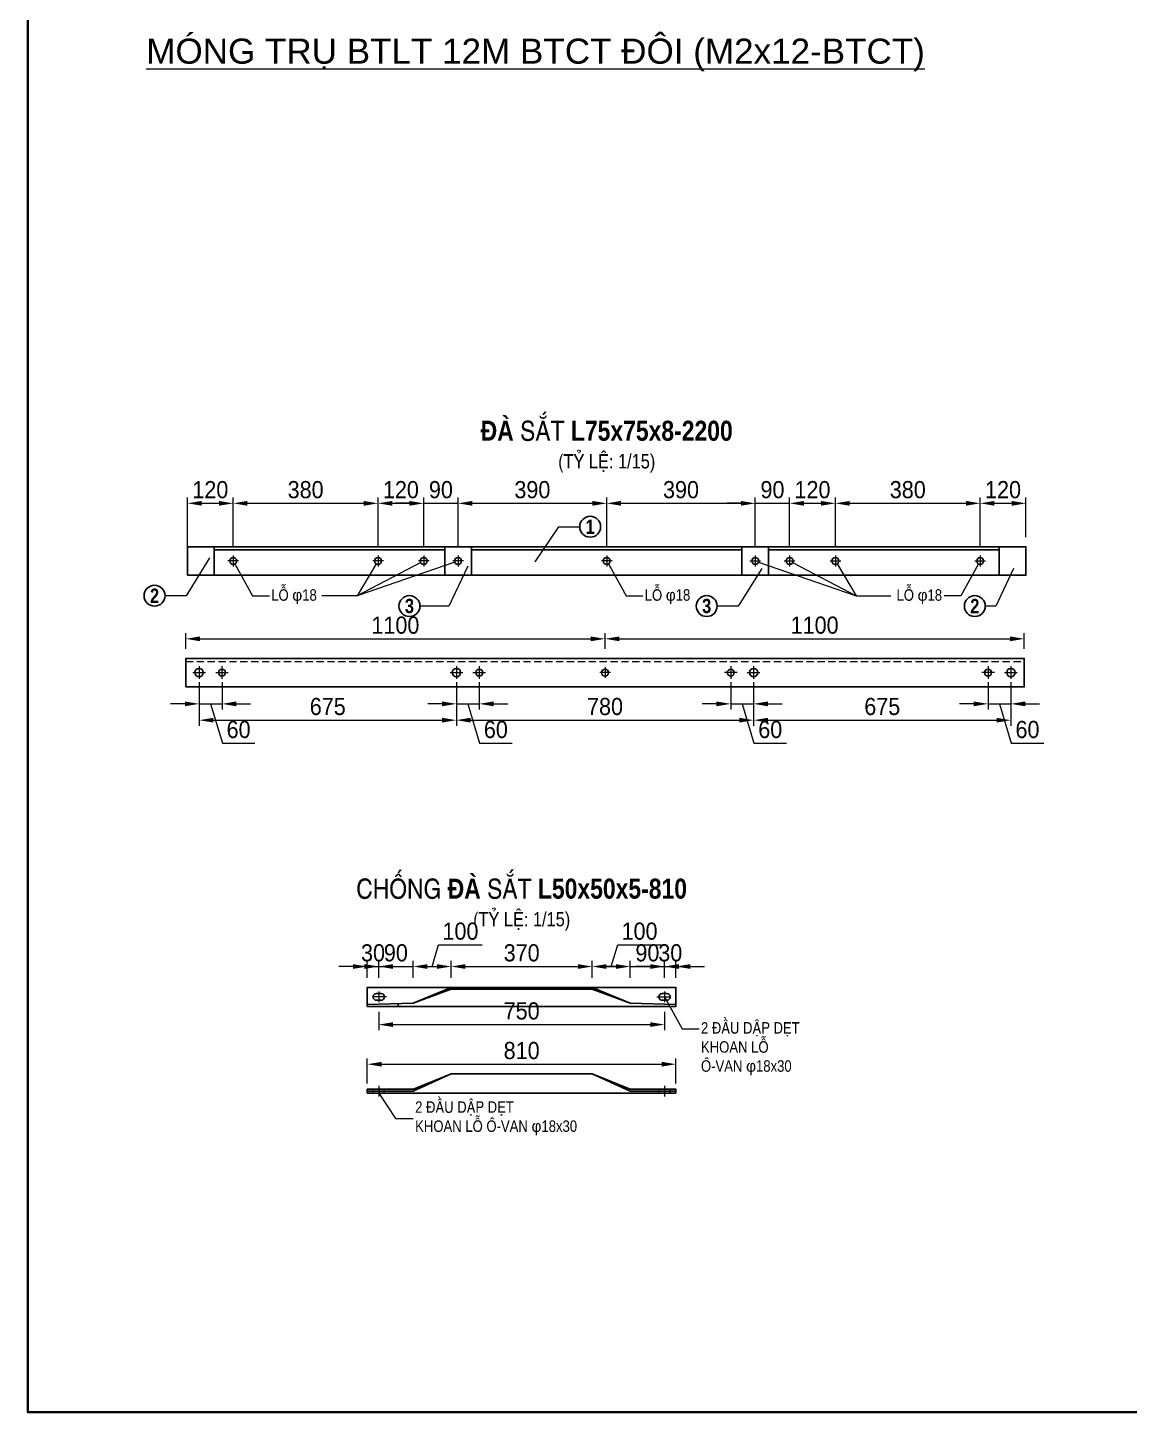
# Model space of a CAD drawing. Header units: millimetres. Extents: x 330554 to 656471, y 11007 to 130943.
# Drawn here: x 508158 to 513939, y 89055 to 96318 of the extents above; entities that cross this region are included whole.
import ezdxf
from ezdxf.enums import TextEntityAlignment as Align

# ---------------------------------------------------------------- set-up
doc = ezdxf.new("R2010")
doc.units = ezdxf.units.MM
doc.header["$LTSCALE"] = 6
for name, pattern in [('ACAD_ISO10W100', [18, 12, -3, 0, -3]), ('HIDDEN', [9.525, 6.35, -3.175]), ('HIDDEN2', [4.7625, 3.175, -1.5875])]:
    doc.linetypes.add(name, pattern=pattern)
for name, color, linetype, lineweight in [('DIM', 4, 'Continuous', 13), ('Netcoban', 4, 'Continuous', 25), ('Netkhuat1', 4, 'HIDDEN', 20), ('Netkhuat2', 3, 'HIDDEN2', 15), ('netlonkhungten', 32, 'Continuous', 35), ('Nettim', 1, 'ACAD_ISO10W100', 5), ('Text', 7, 'Continuous', 13)]:
    doc.layers.add(name, color=color, linetype=linetype, lineweight=lineweight)
doc.styles.get("Standard").update_dxf_attribs({"font": 'VHELVCN.TTF', "height": 120})
doc.styles.add('VN', font='VHELVEN.TTF')
doc.styles.add('VNI-HELVE', font='VHELVEN.TTF', dxfattribs={"width": 0.9})
doc.dimstyles.new('D50', dxfattribs={"dimtxt": 60, "dimasz": 75, "dimexe": 30, "dimexo": 50, "dimgap": 25, "dimtad": 1, "dimdec": 0, "dimdsep": 46, "dimtxsty": 'VNI-HELVE', "dimcen": 0, "dimclrd": 256, "dimclre": 256, "dimclrt": 7, "dimadec": 0, "dimazin": 0, "dimtfac": 1, "dimtdec": 0, "dimtmove": 1, "dimatfit": 3, "dimfxl": 1, "dimtolj": 1, "dimtzin": 0, "dimlwd": -1, "dimlwe": -1, "dimarcsym": 0})
doc.dimstyles.new('ISO-15', dxfattribs={"dimtxt": 2.5, "dimasz": 15, "dimexe": 15, "dimexo": 15, "dimgap": 10, "dimtad": 1, "dimtoh": 1, "dimdec": 0, "dimlfac": 0.5, "dimrnd": 1, "dimtxsty": 'Standard', "dimcen": 25, "dimclrd": 7, "dimclre": 7, "dimadec": 0, "dimazin": 0, "dimtfac": 1, "dimtdec": 0, "dimtmove": 0, "dimatfit": 3, "dimfxl": 1, "dimlwd": 0, "dimlwe": 0, "dimarcsym": 0})
doc.dimstyles.new('ISO-30', dxfattribs={"dimtxt": 60, "dimasz": 20, "dimexe": 20, "dimexo": 20, "dimgap": 10, "dimtad": 1, "dimtoh": 1, "dimdec": 0, "dimrnd": 1, "dimtxsty": 'Standard', "dimcen": 25, "dimclrd": 7, "dimclre": 7, "dimadec": 0, "dimazin": 0, "dimtfac": 1, "dimtdec": 0, "dimtmove": 0, "dimatfit": 3, "dimfxl": 1, "dimlwd": 0, "dimlwe": 0, "dimarcsym": 0})

# ---------------------------------------------------------------- blocks, each defined once
blk = doc.blocks.new('*D39')
at = {"layer": 'Defpoints', "color": 0, "transparency": 16777216}
for p in [(511560.2, 91393.5), (511500.2, 91284.2), (511560.2, 91284.2)]:
    blk.add_point(p, dxfattribs=at)
at = {"layer": 'DIM', "transparency": 16777216}
for p, q in [((511425.2, 91393.5), (511350.2, 91393.5)), ((511500.2, 91334.2), (511500.2, 91423.5)), ((511500.2, 91393.5), (511560.2, 91393.5)), ((511560.2, 91334.2), (511560.2, 91423.5)), ((511635.2, 91393.5), (511710.2, 91393.5))]:
    blk.add_line(p, q, dxfattribs=at)
for points in [[(511425.2, 91406), (511425.2, 91381), (511500.2, 91393.5)], [(511635.2, 91406), (511635.2, 91381), (511560.2, 91393.5)]]:
    blk.add_solid(points, dxfattribs=at)
at = {"layer": 'DIM', "color": 7, "transparency": 16777216, "insert": (511530.2, 91464.8), "char_height": 90, "attachment_point": 5, "style": 'VNI-HELVE'}
blk.add_mtext('\\A1;30', dxfattribs=at)
blk = doc.blocks.new('*D40')
at = {"layer": 'Defpoints', "color": 0, "transparency": 16777216}
for p in [(511500.2, 91393.5), (511320.2, 91284.2), (511500.2, 91284.2)]:
    blk.add_point(p, dxfattribs=at)
at = {"layer": 'DIM', "transparency": 16777216}
for p, q in [((511245.2, 91393.5), (511170.2, 91393.5)), ((511320.2, 91334.2), (511320.2, 91423.5)), ((511320.2, 91393.5), (511500.2, 91393.5)), ((511500.2, 91334.2), (511500.2, 91423.5)), ((511575.2, 91393.5), (511650.2, 91393.5))]:
    blk.add_line(p, q, dxfattribs=at)
for points in [[(511245.2, 91406), (511245.2, 91381), (511320.2, 91393.5)], [(511575.2, 91406), (511575.2, 91381), (511500.2, 91393.5)]]:
    blk.add_solid(points, dxfattribs=at)
at = {"layer": 'DIM', "color": 7, "transparency": 16777216, "insert": (511410.2, 91464.8), "char_height": 90, "attachment_point": 5, "style": 'VNI-HELVE'}
blk.add_mtext('\\A1;90', dxfattribs=at)
blk = doc.blocks.new('*D41')
at = {"layer": 'Defpoints', "color": 0, "transparency": 16777216}
for p in [(511120.2, 91393.5), (510380.2, 91284.2), (511120.2, 91284.2)]:
    blk.add_point(p, dxfattribs=at)
at = {"layer": 'DIM', "transparency": 16777216}
for p, q in [((510380.2, 91334.2), (510380.2, 91423.5)), ((510455.2, 91393.5), (511045.2, 91393.5)), ((511120.2, 91334.2), (511120.2, 91423.5))]:
    blk.add_line(p, q, dxfattribs=at)
for points in [[(510455.2, 91406), (510455.2, 91381), (510380.2, 91393.5)], [(511045.2, 91406), (511045.2, 91381), (511120.2, 91393.5)]]:
    blk.add_solid(points, dxfattribs=at)
at = {"layer": 'DIM', "color": 7, "transparency": 16777216, "insert": (510750.2, 91464.8), "char_height": 90, "attachment_point": 5, "style": 'VNI-HELVE'}
blk.add_mtext('\\A1;370', dxfattribs=at)
blk = doc.blocks.new('*D42')
at = {"layer": 'Defpoints', "color": 0, "transparency": 16777216}
for p in [(510380.2, 91393.5), (510180.2, 91284.2), (510380.2, 91284.2)]:
    blk.add_point(p, dxfattribs=at)
at = {"layer": 'DIM', "transparency": 16777216}
for p, q in [((510280.2, 91393.5), (510314.3, 91507.3)), ((510314.3, 91507.3), (510543.7, 91507.3)), ((510180.2, 91334.2), (510180.2, 91423.5)), ((510255.2, 91393.5), (510305.2, 91393.5)), ((510380.2, 91334.2), (510380.2, 91423.5))]:
    blk.add_line(p, q, dxfattribs=at)
for points in [[(510255.2, 91406), (510255.2, 91381), (510180.2, 91393.5)], [(510305.2, 91406), (510305.2, 91381), (510380.2, 91393.5)]]:
    blk.add_solid(points, dxfattribs=at)
at = {"layer": 'DIM', "color": 7, "transparency": 16777216, "insert": (510429, 91578.5), "char_height": 90, "attachment_point": 5, "style": 'VNI-HELVE'}
blk.add_mtext('\\A1;100', dxfattribs=at)
blk = doc.blocks.new('*D43')
at = {"layer": 'Defpoints', "color": 0, "transparency": 16777216}
for p in [(511320.2, 91393.5), (511120.2, 91284.2), (511320.2, 91284.2)]:
    blk.add_point(p, dxfattribs=at)
at = {"layer": 'DIM', "transparency": 16777216}
for p, q in [((511220.2, 91393.5), (511254.3, 91507.3)), ((511254.3, 91507.3), (511483.7, 91507.3)), ((511120.2, 91334.2), (511120.2, 91423.5)), ((511195.2, 91393.5), (511245.2, 91393.5)), ((511320.2, 91334.2), (511320.2, 91423.5))]:
    blk.add_line(p, q, dxfattribs=at)
for points in [[(511195.2, 91406), (511195.2, 91381), (511120.2, 91393.5)], [(511245.2, 91406), (511245.2, 91381), (511320.2, 91393.5)]]:
    blk.add_solid(points, dxfattribs=at)
at = {"layer": 'DIM', "color": 7, "transparency": 16777216, "insert": (511369, 91578.5), "char_height": 90, "attachment_point": 5, "style": 'VNI-HELVE'}
blk.add_mtext('\\A1;100', dxfattribs=at)
blk = doc.blocks.new('*D44')
at = {"layer": 'Defpoints', "color": 0, "transparency": 16777216}
for p in [(510000.2, 91393.5), (509940.2, 91284.2), (510000.2, 91284.2)]:
    blk.add_point(p, dxfattribs=at)
at = {"layer": 'DIM', "transparency": 16777216}
for p, q in [((509865.2, 91393.5), (509790.2, 91393.5)), ((509940.2, 91334.2), (509940.2, 91423.5)), ((509940.2, 91393.5), (510000.2, 91393.5)), ((510000.2, 91334.2), (510000.2, 91423.5)), ((510075.2, 91393.5), (510150.2, 91393.5))]:
    blk.add_line(p, q, dxfattribs=at)
for points in [[(509865.2, 91406), (509865.2, 91381), (509940.2, 91393.5)], [(510075.2, 91406), (510075.2, 91381), (510000.2, 91393.5)]]:
    blk.add_solid(points, dxfattribs=at)
at = {"layer": 'DIM', "color": 7, "transparency": 16777216, "insert": (509970.2, 91464.8), "char_height": 90, "attachment_point": 5, "style": 'VNI-HELVE'}
blk.add_mtext('\\A1;30', dxfattribs=at)
blk = doc.blocks.new('*D45')
at = {"layer": 'Defpoints', "color": 0, "transparency": 16777216}
for p in [(510180.2, 91393.5), (510000.2, 91284.2), (510180.2, 91284.2)]:
    blk.add_point(p, dxfattribs=at)
at = {"layer": 'DIM', "transparency": 16777216}
for p, q in [((509925.2, 91393.5), (509850.2, 91393.5)), ((510000.2, 91334.2), (510000.2, 91423.5)), ((510000.2, 91393.5), (510180.2, 91393.5)), ((510180.2, 91334.2), (510180.2, 91423.5)), ((510255.2, 91393.5), (510330.2, 91393.5))]:
    blk.add_line(p, q, dxfattribs=at)
for points in [[(509925.2, 91406), (509925.2, 91381), (510000.2, 91393.5)], [(510255.2, 91406), (510255.2, 91381), (510180.2, 91393.5)]]:
    blk.add_solid(points, dxfattribs=at)
at = {"layer": 'DIM', "color": 7, "transparency": 16777216, "insert": (510090.2, 91464.8), "char_height": 90, "attachment_point": 5, "style": 'VNI-HELVE'}
blk.add_mtext('\\A1;90', dxfattribs=at)
blk = doc.blocks.new('*D46')
at = {"layer": 'Defpoints', "color": 0, "transparency": 16777216}
for p in [(511560.2, 90881.1), (509940.2, 90729.8), (511560.2, 90729.8)]:
    blk.add_point(p, dxfattribs=at)
at = {"layer": 'DIM', "transparency": 16777216}
for p, q in [((509940.2, 90779.8), (509940.2, 90911.1)), ((510015.2, 90881.1), (511485.2, 90881.1)), ((511560.2, 90779.8), (511560.2, 90911.1))]:
    blk.add_line(p, q, dxfattribs=at)
for points in [[(510015.2, 90893.6), (510015.2, 90868.6), (509940.2, 90881.1)], [(511485.2, 90893.6), (511485.2, 90868.6), (511560.2, 90881.1)]]:
    blk.add_solid(points, dxfattribs=at)
at = {"layer": 'DIM', "color": 7, "transparency": 16777216, "insert": (510750.2, 90952.3), "char_height": 90, "attachment_point": 5, "style": 'VNI-HELVE'}
blk.add_mtext('\\A1;810', dxfattribs=at)
blk = doc.blocks.new('*D47')
at = {"layer": 'Defpoints', "color": 0, "transparency": 16777216}
for p in [(510000.2, 91206.2), (511500.2, 91206.2), (511500.2, 91088.9)]:
    blk.add_point(p, dxfattribs=at)
at = {"layer": 'DIM', "transparency": 16777216}
for p, q in [((510000.2, 91156.2), (510000.2, 91058.9)), ((511500.2, 91156.2), (511500.2, 91058.9)), ((510075.2, 91088.9), (511425.2, 91088.9))]:
    blk.add_line(p, q, dxfattribs=at)
for points in [[(510075.2, 91101.4), (510075.2, 91076.4), (510000.2, 91088.9)], [(511425.2, 91101.4), (511425.2, 91076.4), (511500.2, 91088.9)]]:
    blk.add_solid(points, dxfattribs=at)
at = {"layer": 'DIM', "color": 7, "transparency": 16777216, "insert": (510750.2, 91160.2), "char_height": 90, "attachment_point": 5, "style": 'VNI-HELVE'}
blk.add_mtext('\\A1;750', dxfattribs=at)
blk = doc.blocks.new('*D48')
at = {"layer": 'Defpoints', "color": 0, "transparency": 16777216}
for p in [(513396.5, 93823.2), (513156.5, 93548.7), (513396.5, 93595.7)]:
    blk.add_point(p, dxfattribs=at)
at = {"layer": 'DIM', "transparency": 16777216}
for p, q in [((513156.5, 93598.7), (513156.5, 93853.2)), ((513396.5, 93645.7), (513396.5, 93853.2)), ((513231.5, 93823.2), (513321.5, 93823.2))]:
    blk.add_line(p, q, dxfattribs=at)
for points in [[(513231.5, 93835.7), (513231.5, 93810.7), (513156.5, 93823.2)], [(513321.5, 93835.7), (513321.5, 93810.7), (513396.5, 93823.2)]]:
    blk.add_solid(points, dxfattribs=at)
at = {"layer": 'DIM', "color": 7, "transparency": 16777216, "insert": (513276.5, 93894.4), "char_height": 90, "attachment_point": 5, "style": 'VNI-HELVE'}
blk.add_mtext('\\A1;120', dxfattribs=at)
blk = doc.blocks.new('*D49')
at = {"layer": 'Defpoints', "color": 0, "transparency": 16777216}
for p in [(512396.5, 93823.2), (512156.5, 93548.7), (512396.5, 93548.7)]:
    blk.add_point(p, dxfattribs=at)
at = {"layer": 'DIM', "transparency": 16777216}
for p, q in [((512156.5, 93598.7), (512156.5, 93853.2)), ((512396.5, 93598.7), (512396.5, 93853.2)), ((512231.5, 93823.2), (512321.5, 93823.2))]:
    blk.add_line(p, q, dxfattribs=at)
for points in [[(512231.5, 93835.7), (512231.5, 93810.7), (512156.5, 93823.2)], [(512321.5, 93835.7), (512321.5, 93810.7), (512396.5, 93823.2)]]:
    blk.add_solid(points, dxfattribs=at)
at = {"layer": 'DIM', "color": 7, "transparency": 16777216, "insert": (512276.5, 93894.4), "char_height": 90, "attachment_point": 5, "style": 'VNI-HELVE'}
blk.add_mtext('\\A1;120', dxfattribs=at)
blk = doc.blocks.new('*D50')
at = {"layer": 'Defpoints', "color": 0, "transparency": 16777216}
for p in [(512156.5, 93823.2), (511976.5, 93548.7), (512156.5, 93548.7)]:
    blk.add_point(p, dxfattribs=at)
at = {"layer": 'DIM', "transparency": 16777216}
for p, q in [((511976.5, 93598.7), (511976.5, 93853.2)), ((512156.5, 93598.7), (512156.5, 93853.2)), ((511901.5, 93823.2), (511826.5, 93823.2)), ((511976.5, 93823.2), (512156.5, 93823.2)), ((512231.5, 93823.2), (512306.5, 93823.2))]:
    blk.add_line(p, q, dxfattribs=at)
for points in [[(511901.5, 93835.7), (511901.5, 93810.7), (511976.5, 93823.2)], [(512231.5, 93835.7), (512231.5, 93810.7), (512156.5, 93823.2)]]:
    blk.add_solid(points, dxfattribs=at)
at = {"layer": 'DIM', "color": 7, "transparency": 16777216, "insert": (512066.5, 93894.4), "char_height": 90, "attachment_point": 5, "style": 'VNI-HELVE'}
blk.add_mtext('\\A1;90', dxfattribs=at)
blk = doc.blocks.new('*D51')
at = {"layer": 'Defpoints', "color": 0, "transparency": 16777216}
for p in [(511976.5, 93823.2), (511196.5, 93548.7), (511976.5, 93548.7)]:
    blk.add_point(p, dxfattribs=at)
at = {"layer": 'DIM', "transparency": 16777216}
for p, q in [((511196.5, 93598.7), (511196.5, 93853.2)), ((511976.5, 93598.7), (511976.5, 93853.2)), ((511271.5, 93823.2), (511901.5, 93823.2))]:
    blk.add_line(p, q, dxfattribs=at)
for points in [[(511271.5, 93835.7), (511271.5, 93810.7), (511196.5, 93823.2)], [(511901.5, 93835.7), (511901.5, 93810.7), (511976.5, 93823.2)]]:
    blk.add_solid(points, dxfattribs=at)
at = {"layer": 'DIM', "color": 7, "transparency": 16777216, "insert": (511586.5, 93894.4), "char_height": 90, "attachment_point": 5, "style": 'VNI-HELVE'}
blk.add_mtext('\\A1;390', dxfattribs=at)
blk = doc.blocks.new('*D52')
at = {"layer": 'Defpoints', "color": 0, "transparency": 16777216}
for p in [(513387.7, 93112.4), (511187.7, 93010.1), (513387.7, 93010.1)]:
    blk.add_point(p, dxfattribs=at)
at = {"layer": 'DIM', "transparency": 16777216}
for p, q in [((511187.7, 93060.1), (511187.7, 93142.4)), ((511262.7, 93112.4), (513312.7, 93112.4)), ((513387.7, 93060.1), (513387.7, 93142.4))]:
    blk.add_line(p, q, dxfattribs=at)
for points in [[(511262.7, 93124.9), (511262.7, 93099.9), (511187.7, 93112.4)], [(513312.7, 93124.9), (513312.7, 93099.9), (513387.7, 93112.4)]]:
    blk.add_solid(points, dxfattribs=at)
at = {"layer": 'DIM', "color": 7, "transparency": 16777216, "insert": (512287.7, 93183.7), "char_height": 90, "attachment_point": 5, "style": 'VNI-HELVE'}
blk.add_mtext('\\A1;1100', dxfattribs=at)
blk = doc.blocks.new('*D53')
at = {"layer": 'Defpoints', "color": 0, "transparency": 16777216}
for p in [(513156.5, 93823.2), (512396.5, 93548.7), (513156.5, 93548.7)]:
    blk.add_point(p, dxfattribs=at)
at = {"layer": 'DIM', "transparency": 16777216}
for p, q in [((512396.5, 93598.7), (512396.5, 93853.2)), ((513156.5, 93598.7), (513156.5, 93853.2)), ((512471.5, 93823.2), (513081.5, 93823.2))]:
    blk.add_line(p, q, dxfattribs=at)
for points in [[(512471.5, 93835.7), (512471.5, 93810.7), (512396.5, 93823.2)], [(513081.5, 93835.7), (513081.5, 93810.7), (513156.5, 93823.2)]]:
    blk.add_solid(points, dxfattribs=at)
at = {"layer": 'DIM', "color": 7, "transparency": 16777216, "insert": (512776.5, 93894.4), "char_height": 90, "attachment_point": 5, "style": 'VNI-HELVE'}
blk.add_mtext('\\A1;380', dxfattribs=at)
blk = doc.blocks.new('*D54')
at = {"layer": 'Defpoints', "color": 0, "transparency": 16777216}
for p in [(511967.7, 92902), (513317.7, 92902), (513317.7, 92685.7)]:
    blk.add_point(p, dxfattribs=at)
at = {"layer": 'DIM', "transparency": 16777216}
for p, q in [((511967.7, 92852), (511967.7, 92655.7)), ((513317.7, 92852), (513317.7, 92655.7)), ((512042.7, 92685.7), (513242.7, 92685.7))]:
    blk.add_line(p, q, dxfattribs=at)
for points in [[(512042.7, 92698.2), (512042.7, 92673.2), (511967.7, 92685.7)], [(513242.7, 92698.2), (513242.7, 92673.2), (513317.7, 92685.7)]]:
    blk.add_solid(points, dxfattribs=at)
at = {"layer": 'DIM', "color": 7, "transparency": 16777216, "insert": (512642.7, 92757), "char_height": 90, "attachment_point": 5, "style": 'VNI-HELVE'}
blk.add_mtext('\\A1;675', dxfattribs=at)
blk = doc.blocks.new('*D55')
at = {"layer": 'Defpoints', "color": 0, "transparency": 16777216}
for p in [(511847.7, 92935.1), (511967.7, 92935.1), (511967.7, 92771.3)]:
    blk.add_point(p, dxfattribs=at)
at = {"layer": 'DIM', "transparency": 16777216}
for p, q in [((511847.7, 92885.1), (511847.7, 92741.3)), ((511967.7, 92885.1), (511967.7, 92741.3)), ((511772.7, 92771.3), (511697.7, 92771.3)), ((511847.7, 92771.3), (511967.7, 92771.3)), ((511847.7, 92771.3), (511967.7, 92771.3)), ((511907.7, 92771.3), (511969.5, 92565.1)), ((512042.7, 92771.3), (512117.7, 92771.3)), ((511969.5, 92565.1), (512140, 92565.1))]:
    blk.add_line(p, q, dxfattribs=at)
for points in [[(511772.7, 92783.8), (511772.7, 92758.8), (511847.7, 92771.3)], [(512042.7, 92783.8), (512042.7, 92758.8), (511967.7, 92771.3)]]:
    blk.add_solid(points, dxfattribs=at)
at = {"layer": 'DIM', "color": 7, "transparency": 16777216, "insert": (512054.8, 92636.3), "char_height": 90, "attachment_point": 5, "style": 'VNI-HELVE'}
blk.add_mtext('\\A1;60', dxfattribs=at)
blk = doc.blocks.new('*D56')
at = {"layer": 'Defpoints', "color": 0, "transparency": 16777216}
for p in [(513197.7, 92935.1), (513317.7, 92935.1), (513317.7, 92771.3)]:
    blk.add_point(p, dxfattribs=at)
at = {"layer": 'DIM', "transparency": 16777216}
for p, q in [((513197.7, 92885.1), (513197.7, 92741.3)), ((513317.7, 92885.1), (513317.7, 92741.3)), ((513122.7, 92771.3), (513047.7, 92771.3)), ((513197.7, 92771.3), (513317.7, 92771.3)), ((513197.7, 92771.3), (513317.7, 92771.3)), ((513257.7, 92771.3), (513319.5, 92565.1)), ((513392.7, 92771.3), (513467.7, 92771.3)), ((513319.5, 92565.1), (513490, 92565.1))]:
    blk.add_line(p, q, dxfattribs=at)
for points in [[(513122.7, 92783.8), (513122.7, 92758.8), (513197.7, 92771.3)], [(513392.7, 92783.8), (513392.7, 92758.8), (513317.7, 92771.3)]]:
    blk.add_solid(points, dxfattribs=at)
at = {"layer": 'DIM', "color": 7, "transparency": 16777216, "insert": (513404.8, 92636.3), "char_height": 90, "attachment_point": 5, "style": 'VNI-HELVE'}
blk.add_mtext('\\A1;60', dxfattribs=at)
blk = doc.blocks.new('*D57')
at = {"layer": 'Defpoints', "color": 0, "transparency": 16777216}
for p in [(510416.5, 93823.2), (510236.5, 93548.7), (510416.5, 93548.7)]:
    blk.add_point(p, dxfattribs=at)
at = {"layer": 'DIM', "transparency": 16777216}
for p, q in [((510236.5, 93598.7), (510236.5, 93853.2)), ((510416.5, 93598.7), (510416.5, 93853.2)), ((510161.5, 93823.2), (510086.5, 93823.2)), ((510236.5, 93823.2), (510416.5, 93823.2)), ((510491.5, 93823.2), (510566.5, 93823.2))]:
    blk.add_line(p, q, dxfattribs=at)
for points in [[(510161.5, 93835.7), (510161.5, 93810.7), (510236.5, 93823.2)], [(510491.5, 93835.7), (510491.5, 93810.7), (510416.5, 93823.2)]]:
    blk.add_solid(points, dxfattribs=at)
at = {"layer": 'DIM', "color": 7, "transparency": 16777216, "insert": (510326.5, 93894.4), "char_height": 90, "attachment_point": 5, "style": 'VNI-HELVE'}
blk.add_mtext('\\A1;90', dxfattribs=at)
blk = doc.blocks.new('*D58')
at = {"layer": 'Defpoints', "color": 0, "transparency": 16777216}
for p in [(510236.5, 93823.2), (509996.5, 93548.7), (510236.5, 93548.7)]:
    blk.add_point(p, dxfattribs=at)
at = {"layer": 'DIM', "transparency": 16777216}
for p, q in [((509996.5, 93598.7), (509996.5, 93853.2)), ((510236.5, 93598.7), (510236.5, 93853.2)), ((510071.5, 93823.2), (510161.5, 93823.2))]:
    blk.add_line(p, q, dxfattribs=at)
for points in [[(510071.5, 93835.7), (510071.5, 93810.7), (509996.5, 93823.2)], [(510161.5, 93835.7), (510161.5, 93810.7), (510236.5, 93823.2)]]:
    blk.add_solid(points, dxfattribs=at)
at = {"layer": 'DIM', "color": 7, "transparency": 16777216, "insert": (510116.5, 93894.4), "char_height": 90, "attachment_point": 5, "style": 'VNI-HELVE'}
blk.add_mtext('\\A1;120', dxfattribs=at)
blk = doc.blocks.new('*D59')
at = {"layer": 'Defpoints', "color": 0, "transparency": 16777216}
for p in [(509236.5, 93823.2), (508996.5, 93595.7), (509236.5, 93548.7)]:
    blk.add_point(p, dxfattribs=at)
at = {"layer": 'DIM', "transparency": 16777216}
for p, q in [((508996.5, 93645.7), (508996.5, 93853.2)), ((509236.5, 93598.7), (509236.5, 93853.2)), ((509071.5, 93823.2), (509161.5, 93823.2))]:
    blk.add_line(p, q, dxfattribs=at)
for points in [[(509071.5, 93835.7), (509071.5, 93810.7), (508996.5, 93823.2)], [(509161.5, 93835.7), (509161.5, 93810.7), (509236.5, 93823.2)]]:
    blk.add_solid(points, dxfattribs=at)
at = {"layer": 'DIM', "color": 7, "transparency": 16777216, "insert": (509116.5, 93894.4), "char_height": 90, "attachment_point": 5, "style": 'VNI-HELVE'}
blk.add_mtext('\\A1;120', dxfattribs=at)
blk = doc.blocks.new('*D60')
at = {"layer": 'Defpoints', "color": 0, "transparency": 16777216}
for p in [(509996.5, 93823.2), (509236.5, 93548.7), (509996.5, 93548.7)]:
    blk.add_point(p, dxfattribs=at)
at = {"layer": 'DIM', "transparency": 16777216}
for p, q in [((509236.5, 93598.7), (509236.5, 93853.2)), ((509996.5, 93598.7), (509996.5, 93853.2)), ((509311.5, 93823.2), (509921.5, 93823.2))]:
    blk.add_line(p, q, dxfattribs=at)
for points in [[(509311.5, 93835.7), (509311.5, 93810.7), (509236.5, 93823.2)], [(509921.5, 93835.7), (509921.5, 93810.7), (509996.5, 93823.2)]]:
    blk.add_solid(points, dxfattribs=at)
at = {"layer": 'DIM', "color": 7, "transparency": 16777216, "insert": (509616.5, 93894.4), "char_height": 90, "attachment_point": 5, "style": 'VNI-HELVE'}
blk.add_mtext('\\A1;380', dxfattribs=at)
blk = doc.blocks.new('*D61')
at = {"layer": 'Defpoints', "color": 0, "transparency": 16777216}
for p in [(509057.7, 92902), (510407.7, 92902), (510407.7, 92685.7)]:
    blk.add_point(p, dxfattribs=at)
at = {"layer": 'DIM', "transparency": 16777216}
for p, q in [((509057.7, 92852), (509057.7, 92655.7)), ((510407.7, 92852), (510407.7, 92655.7)), ((509132.7, 92685.7), (510332.7, 92685.7))]:
    blk.add_line(p, q, dxfattribs=at)
for points in [[(509132.7, 92698.2), (509132.7, 92673.2), (509057.7, 92685.7)], [(510332.7, 92698.2), (510332.7, 92673.2), (510407.7, 92685.7)]]:
    blk.add_solid(points, dxfattribs=at)
at = {"layer": 'DIM', "color": 7, "transparency": 16777216, "insert": (509732.7, 92757), "char_height": 90, "attachment_point": 5, "style": 'VNI-HELVE'}
blk.add_mtext('\\A1;675', dxfattribs=at)
blk = doc.blocks.new('*D62')
at = {"layer": 'Defpoints', "color": 0, "transparency": 16777216}
for p in [(509057.7, 92935.1), (509177.7, 92935.1), (509177.7, 92771.3)]:
    blk.add_point(p, dxfattribs=at)
at = {"layer": 'DIM', "transparency": 16777216}
for p, q in [((509057.7, 92885.1), (509057.7, 92741.3)), ((509177.7, 92885.1), (509177.7, 92741.3)), ((508982.7, 92771.3), (508907.7, 92771.3)), ((509057.7, 92771.3), (509177.7, 92771.3)), ((509057.7, 92771.3), (509177.7, 92771.3)), ((509117.7, 92771.3), (509179.5, 92565.1)), ((509252.7, 92771.3), (509327.7, 92771.3)), ((509179.5, 92565.1), (509350, 92565.1))]:
    blk.add_line(p, q, dxfattribs=at)
for points in [[(508982.7, 92783.8), (508982.7, 92758.8), (509057.7, 92771.3)], [(509252.7, 92783.8), (509252.7, 92758.8), (509177.7, 92771.3)]]:
    blk.add_solid(points, dxfattribs=at)
at = {"layer": 'DIM', "color": 7, "transparency": 16777216, "insert": (509264.8, 92636.3), "char_height": 90, "attachment_point": 5, "style": 'VNI-HELVE'}
blk.add_mtext('\\A1;60', dxfattribs=at)
blk = doc.blocks.new('*D63')
at = {"layer": 'Defpoints', "color": 0, "transparency": 16777216}
for p in [(510407.7, 92935.1), (510527.7, 92935.1), (510527.7, 92771.3)]:
    blk.add_point(p, dxfattribs=at)
at = {"layer": 'DIM', "transparency": 16777216}
for p, q in [((510407.7, 92885.1), (510407.7, 92741.3)), ((510527.7, 92885.1), (510527.7, 92741.3)), ((510332.7, 92771.3), (510257.7, 92771.3)), ((510407.7, 92771.3), (510527.7, 92771.3)), ((510407.7, 92771.3), (510527.7, 92771.3)), ((510467.7, 92771.3), (510529.5, 92565.1)), ((510602.7, 92771.3), (510677.7, 92771.3)), ((510529.5, 92565.1), (510700, 92565.1))]:
    blk.add_line(p, q, dxfattribs=at)
for points in [[(510332.7, 92783.8), (510332.7, 92758.8), (510407.7, 92771.3)], [(510602.7, 92783.8), (510602.7, 92758.8), (510527.7, 92771.3)]]:
    blk.add_solid(points, dxfattribs=at)
at = {"layer": 'DIM', "color": 7, "transparency": 16777216, "insert": (510614.8, 92636.3), "char_height": 90, "attachment_point": 5, "style": 'VNI-HELVE'}
blk.add_mtext('\\A1;60', dxfattribs=at)
blk = doc.blocks.new('*D64')
at = {"layer": 'Defpoints', "color": 0, "transparency": 16777216}
for p in [(511187.7, 93112.4), (508987.7, 93010.1), (511187.7, 93010.1)]:
    blk.add_point(p, dxfattribs=at)
at = {"layer": 'DIM', "transparency": 16777216}
for p, q in [((508987.7, 93060.1), (508987.7, 93142.4)), ((509062.7, 93112.4), (511112.7, 93112.4)), ((511187.7, 93060.1), (511187.7, 93142.4))]:
    blk.add_line(p, q, dxfattribs=at)
for points in [[(509062.7, 93124.9), (509062.7, 93099.9), (508987.7, 93112.4)], [(511112.7, 93124.9), (511112.7, 93099.9), (511187.7, 93112.4)]]:
    blk.add_solid(points, dxfattribs=at)
at = {"layer": 'DIM', "color": 7, "transparency": 16777216, "insert": (510087.7, 93183.7), "char_height": 90, "attachment_point": 5, "style": 'VNI-HELVE'}
blk.add_mtext('\\A1;1100', dxfattribs=at)
blk = doc.blocks.new('*D65')
at = {"layer": 'Defpoints', "color": 0, "transparency": 16777216}
for p in [(510407.7, 92902), (511967.7, 92902), (511967.7, 92685.7)]:
    blk.add_point(p, dxfattribs=at)
at = {"layer": 'DIM', "transparency": 16777216}
for p, q in [((510407.7, 92852), (510407.7, 92655.7)), ((511967.7, 92852), (511967.7, 92655.7)), ((510482.7, 92685.7), (511892.7, 92685.7))]:
    blk.add_line(p, q, dxfattribs=at)
for points in [[(510482.7, 92698.2), (510482.7, 92673.2), (510407.7, 92685.7)], [(511892.7, 92698.2), (511892.7, 92673.2), (511967.7, 92685.7)]]:
    blk.add_solid(points, dxfattribs=at)
at = {"layer": 'DIM', "color": 7, "transparency": 16777216, "insert": (511187.7, 92757), "char_height": 90, "attachment_point": 5, "style": 'VNI-HELVE'}
blk.add_mtext('\\A1;780', dxfattribs=at)
blk = doc.blocks.new('*D66')
at = {"layer": 'Defpoints', "color": 0, "transparency": 16777216}
for p in [(511196.5, 93823.2), (510416.5, 93548.7), (511196.5, 93548.7)]:
    blk.add_point(p, dxfattribs=at)
at = {"layer": 'DIM', "transparency": 16777216}
for p, q in [((510416.5, 93598.7), (510416.5, 93853.2)), ((511196.5, 93598.7), (511196.5, 93853.2)), ((510491.5, 93823.2), (511121.5, 93823.2))]:
    blk.add_line(p, q, dxfattribs=at)
for points in [[(510491.5, 93835.7), (510491.5, 93810.7), (510416.5, 93823.2)], [(511121.5, 93835.7), (511121.5, 93810.7), (511196.5, 93823.2)]]:
    blk.add_solid(points, dxfattribs=at)
at = {"layer": 'DIM', "color": 7, "transparency": 16777216, "insert": (510806.5, 93894.4), "char_height": 90, "attachment_point": 5, "style": 'VNI-HELVE'}
blk.add_mtext('\\A1;390', dxfattribs=at)

msp = doc.modelspace()

# ---------------------------------------------------------------- linework, layer by layer
at = {"layer": 'DIM'}
msp.add_line((508996.452, 93595.696), (508996.452, 93823.17), dxfattribs=at)
at = {"layer": 'Netcoban'}
for p, q in [((509136.452, 93595.696), (509136.452, 93445.696)), ((509136.452, 93579.696), (510346.452, 93579.696)), ((510346.452, 93445.696), (510346.452, 93595.696)), ((510486.452, 93595.696), (510486.452, 93445.696)), ((510486.452, 93579.696), (511906.452, 93579.696)), ((511906.452, 93595.696), (511906.452, 93445.696)), ((512046.452, 93445.696), (512046.452, 93595.696)), ((513256.452, 93579.696), (512046.452, 93579.696)), ((513256.452, 93595.696), (513256.452, 93445.696)), ((509940.196, 91194.248), (510180.196, 91200.956)), ((510101.717, 91184.248), (510101.717, 91194.248)), ((511560.196, 91194.248), (511320.196, 91200.956))]:
    msp.add_line(p, q, dxfattribs=at)
for points in [[(508996.452, 93445.696), (513396.452, 93445.696), (513396.452, 93595.696), (508996.452, 93595.696)], [(508987.659, 92860.114), (513387.659, 92860.114), (513387.659, 93010.114), (508987.659, 93010.114)], [(509940.196, 91184.248), (511560.196, 91184.248), (511560.196, 91284.248), (509940.196, 91284.248)]]:
    msp.add_lwpolyline(points, close=True, dxfattribs=at)
for points in [[(510012.196, 91252.248, -1), (510012.196, 91216.248), (509988.196, 91216.248, -1), (509988.196, 91252.248), (510012.196, 91252.248)], [(511488.196, 91252.248, 1), (511488.196, 91216.248), (511512.196, 91216.248, 1), (511512.196, 91252.248), (511488.196, 91252.248)], [(510380.196, 90829.772), (510184.337, 90740.67, -0.10714392), (510180.196, 90739.772), (509940.196, 90739.772)], [(511560.196, 90729.772), (511560.196, 90749.772), (511320.196, 90749.772), (511120.196, 90829.772), (510380.196, 90829.772), (510181.984, 90750.487, -0.09541457), (510178.27, 90749.772), (509940.196, 90749.772), (509940.196, 90729.772), (511560.196, 90729.772)], [(511120.196, 90829.772), (511316.055, 90740.67, 0.10714392), (511320.196, 90739.772), (511560.196, 90739.772)]]:
    msp.add_lwpolyline(points, format="xyb", dxfattribs=at)
msp.add_lwpolyline([(510380.196, 91284.248), (510180.196, 91200.956), (510380.196, 91274.248), (511120.196, 91274.248), (511320.196, 91200.956), (511120.196, 91284.248)], dxfattribs=at)
for centre, radius in [((511109.985, 93700.423), 54.837), ((509236.452, 93520.696), 18), ((509996.452, 93520.696), 18), ((510236.452, 93520.696), 18), ((510416.452, 93520.696), 18), ((511196.452, 93520.696), 18), ((511976.452, 93520.696), 18), ((512156.452, 93520.696), 18), ((512396.452, 93520.696), 18), ((513156.452, 93520.696), 18), ((508823.798, 93338.663), 54.837), ((510161.321, 93284.289), 54.837), ((511721.321, 93284.289), 54.837), ((513128.356, 93284.289), 54.837), ((509057.659, 92935.114), 22), ((509177.659, 92935.114), 18), ((510407.659, 92935.114), 22), ((510527.659, 92935.114), 18), ((511187.659, 92935.114), 18), ((511847.659, 92935.114), 18), ((511967.659, 92935.114), 22), ((513197.659, 92935.114), 18), ((513317.659, 92935.114), 22)]:
    msp.add_circle(centre, radius, dxfattribs=at)
at = {"layer": 'Netkhuat1'}
msp.add_line((508987.659, 92994.114), (513387.659, 92994.114), dxfattribs=at)
at = {"layer": 'Netkhuat2'}
for p, q in [((509970.196, 90729.772), (509970.196, 90749.772)), ((510030.196, 90729.772), (510030.196, 90749.772)), ((511470.196, 90729.772), (511470.196, 90749.772)), ((511530.196, 90729.772), (511530.196, 90749.772))]:
    msp.add_line(p, q, dxfattribs=at)
at = {"layer": 'netlonkhungten'}
msp.add_lwpolyline([(508157.931, 103986.677), (528770.463, 103986.677), (528770.463, 89055.161), (508157.931, 89055.161)], close=True, dxfattribs=at)
at = {"layer": 'Nettim'}
for p, q in [((509236.452, 93548.696), (509236.452, 93492.696)), ((509996.452, 93548.696), (509996.452, 93492.696)), ((510236.452, 93548.696), (510236.452, 93492.696)), ((510416.452, 93548.696), (510416.452, 93492.696)), ((511196.452, 93548.696), (511196.452, 93492.696)), ((511976.452, 93548.696), (511976.452, 93492.696)), ((512156.452, 93548.696), (512156.452, 93492.696)), ((512396.452, 93548.696), (512396.452, 93492.696)), ((513156.452, 93548.696), (513156.452, 93492.696)), ((509264.452, 93520.696), (509208.452, 93520.696)), ((510024.452, 93520.696), (509968.452, 93520.696)), ((510264.452, 93520.696), (510208.452, 93520.696)), ((510444.452, 93520.696), (510388.452, 93520.696)), ((511224.452, 93520.696), (511168.452, 93520.696)), ((511948.452, 93520.696), (512004.452, 93520.696)), ((512128.452, 93520.696), (512184.452, 93520.696)), ((512368.452, 93520.696), (512424.452, 93520.696)), ((513128.452, 93520.696), (513184.452, 93520.696)), ((509057.659, 92968.257), (509057.659, 92901.972)), ((509177.659, 92968.257), (509177.659, 92901.972)), ((510407.659, 92968.257), (510407.659, 92901.972)), ((510527.659, 92968.257), (510527.659, 92901.972)), ((511847.659, 92968.257), (511847.659, 92901.972)), ((511967.659, 92968.257), (511967.659, 92901.972)), ((513197.659, 92968.257), (513197.659, 92901.972)), ((513317.659, 92968.257), (513317.659, 92901.972)), ((509024.516, 92935.114), (509090.801, 92935.114)), ((509144.516, 92935.114), (509210.801, 92935.114)), ((510374.516, 92935.114), (510440.801, 92935.114)), ((510494.516, 92935.114), (510560.801, 92935.114)), ((511215.659, 92935.114), (511159.659, 92935.114)), ((511187.659, 92963.114), (511187.659, 92907.114)), ((511880.801, 92935.114), (511814.516, 92935.114)), ((511934.516, 92935.114), (512000.801, 92935.114)), ((513230.801, 92935.114), (513164.516, 92935.114)), ((513284.516, 92935.114), (513350.801, 92935.114)), ((510040.196, 91234.248), (509960.196, 91234.248)), ((510000.196, 91262.248), (510000.196, 91206.248)), ((511460.196, 91234.248), (511540.196, 91234.248)), ((511500.196, 91262.248), (511500.196, 91206.248)), ((510000.196, 90767.772), (510000.196, 90711.772)), ((511500.196, 90767.772), (511500.196, 90711.772))]:
    msp.add_line(p, q, dxfattribs=at)

# ---------------------------------------------------------------- texts
at = {"layer": 'Netcoban', "attachment_point": 5}
for s, insert, char_height, width in [('{\\fVNI-Helve-Condense|b1|i0|c0|p2;ÑAØ SAÉT L75x75x8-2200 \\P\\fVNI-Helve-Condense|b0|i0|c0|p2;\\H0.7143x;(TYÛ LEÄ: 1/15)}', (511196.452, 94120.1), 105, 2280.91875), ('{\\fVNI-Helve-Condense|b1|i0|c0|p2;1}', (511109.985, 93700.423), 75, 44.4348), ('{\\fVNI-Helve-Condense|b1|i0|c0|p2;2}', (508823.798, 93338.663), 75, 44.4348), ('{\\fVNI-Helve-Condense|b1|i0|c0|p2;3}', (510161.321, 93284.289), 75, 44.4348), ('{\\fVNI-Helve-Condense|b1|i0|c0|p2;3}', (511721.321, 93284.289), 75, 44.4348), ('{\\fVNI-Helve-Condense|b1|i0|c0|p2;2}', (513128.356, 93284.289), 75, 44.4348), ('{\\fVNI-Helve-Condense|b1|i0|c0|p2;CHOÁNG ÑAØ SAÉT L50x50x5-810 \\P\\fVNI-Helve-Condense|b0|i0|c0|p2;\\H0.7143x;(TYÛ LEÄ: 1/15)}', (510750.196, 91718.194), 105, 2489.71029)]:
    msp.add_mtext(s, dxfattribs=dict(at, insert=insert, char_height=char_height, width=width))
at = {"layer": 'Netcoban', "char_height": 60}
for s, insert, attachment_point in [('LOÃ {\\fSymbol|b0|i0|c2|p16;\\C7;f}18', (509436.213, 93372.356), 1), ('LOÃ {\\fSymbol|b0|i0|c2|p16;\\C7;f}18', (511396.213, 93372.356), 1), ('LOÃ {\\fSymbol|b0|i0|c2|p16;\\C7;f}18', (512956.69, 93372.356), 3), ('2 ÑAÀU DAÄP DEÏT\\PKHOAN LOÃ \\POÂ-VAN {\\fSymbol|b0|i0|c2|p16;f}18x30', (511691.243, 91101.659), 1), ('2 ÑAÀU DAÄP DEÏT\\PKHOAN LOÃ OÂ-VAN {\\fSymbol|b0|i0|c2|p16;\\C7;f}18x30', (510191.243, 90597.183), 4)]:
    msp.add_mtext(s, dxfattribs=dict(at, insert=insert, attachment_point=attachment_point))
at = {"layer": 'Text', "style": 'VN'}
msp.add_text('%%uMOÙNG TRUÏ BTLT 12M BTCT ÑOÂI (M2x12-BTCT)', height=131.625, dxfattribs=at).set_placement((510823.233, 96129.211), align=Align.CENTER)

# ---------------------------------------------------------------- dimensions: what is measured, and where the dimension line sits
at = {"layer": 'DIM'}
for base, p1, p2, text, picture, middle in [((509236.452, 93823.17), (508996.452, 93595.696), (509236.452, 93548.696), '120', '*D59', (509116.452, 93894.423)), ((509996.452, 93823.17), (509236.452, 93548.696), (509996.452, 93548.696), '380', '*D60', (509616.452, 93894.423)), ((510236.452, 93823.17), (509996.452, 93548.696), (510236.452, 93548.696), '120', '*D58', (510116.452, 93894.423)), ((510416.452, 93823.17), (510236.452, 93548.696), (510416.452, 93548.696), '90', '*D57', (510326.452, 93894.423)), ((511196.452, 93823.17), (510416.452, 93548.696), (511196.452, 93548.696), '390', '*D66', (510806.452, 93894.423)), ((511976.452, 93823.17), (511196.452, 93548.696), (511976.452, 93548.696), '390', '*D51', (511586.452, 93894.423)), ((512156.452, 93823.17), (511976.452, 93548.696), (512156.452, 93548.696), '90', '*D50', (512066.452, 93894.423)), ((512396.452, 93823.17), (512156.452, 93548.696), (512396.452, 93548.696), '120', '*D49', (512276.452, 93894.423)), ((513156.452, 93823.17), (512396.452, 93548.696), (513156.452, 93548.696), '380', '*D53', (512776.452, 93894.423)), ((513396.452, 93823.17), (513156.452, 93548.696), (513396.452, 93595.696), '120', '*D48', (513276.452, 93894.423)), ((511187.659, 93112.448), (508987.659, 93010.114), (511187.659, 93010.114), '1100', '*D64', (510087.659, 93183.701)), ((513387.659, 93112.448), (511187.659, 93010.114), (513387.659, 93010.114), '1100', '*D52', (512287.659, 93183.701)), ((509177.659, 92771.337), (509057.659, 92935.114), (509177.659, 92935.114), '60', '*D62', (509204.537, 92636.331)), ((510407.659, 92685.703), (509057.659, 92901.972), (510407.659, 92901.972), '675', '*D61', (509732.659, 92756.957)), ((510527.659, 92771.337), (510407.659, 92935.114), (510527.659, 92935.114), '60', '*D63', (510554.537, 92636.331)), ((511967.659, 92685.703), (510407.659, 92901.972), (511967.659, 92901.972), '780', '*D65', (511187.659, 92756.957)), ((511967.659, 92771.337), (511847.659, 92935.114), (511967.659, 92935.114), '60', '*D55', (511994.537, 92636.331)), ((513317.659, 92685.703), (511967.659, 92901.972), (513317.659, 92901.972), '675', '*D54', (512642.659, 92756.957)), ((513317.659, 92771.337), (513197.659, 92935.114), (513317.659, 92935.114), '60', '*D56', (513344.537, 92636.331)), ((510380.196, 91393.526), (510180.196, 91284.248), (510380.196, 91284.248), '100', '*D42', (510339.322, 91578.533)), ((511320.196, 91393.526), (511120.196, 91284.248), (511320.196, 91284.248), '100', '*D43', (511279.322, 91578.533)), ((510180.196, 91393.526), (510000.196, 91284.248), (510180.196, 91284.248), '90', '*D45', (510090.196, 91464.78)), ((511120.196, 91393.526), (510380.196, 91284.248), (511120.196, 91284.248), '370', '*D41', (510750.196, 91464.78)), ((511500.196, 91393.526), (511320.196, 91284.248), (511500.196, 91284.248), '90', '*D40', (511410.196, 91464.78)), ((511500.196, 91088.942), (510000.196, 91206.248), (511500.196, 91206.248), '750', '*D47', (510750.196, 91160.195)), ((511560.196, 90881.053), (509940.196, 90729.772), (511560.196, 90729.772), '810', '*D46', (510750.196, 90952.307))]:
    dim = msp.add_linear_dim(base=base, p1=p1, p2=p2, text=text, dimstyle='D50', override={"dimtxt": 90}, dxfattribs=at)
    dim.commit()
    dim.dimension.update_dxf_attribs({"geometry": picture, "text_midpoint": middle})
for base, p1, p2, picture, middle in [((510000.196, 91393.526), (509940.196, 91284.248), (510000.196, 91284.248), '*D44', (509970.196, 91393.526)), ((511560.196, 91393.526), (511500.196, 91284.248), (511560.196, 91284.248), '*D39', (511530.196, 91393.526))]:
    dim = msp.add_linear_dim(base=base, p1=p1, p2=p2, text='30', dimstyle='D50', override={"dimtxt": 90}, dxfattribs=at)
    dim.commit()
    dim.dimension.update_dxf_attribs({"geometry": picture, "text_midpoint": middle, "dimtype": 160})

# ---------------------------------------------------------------- leaders
at = {"layer": 'Netcoban'}
for points, dimstyle in [([(510820.904, 93516.768), (510944.676, 93700.423), (511055.148, 93700.423)], 'ISO-15'), ([(509112.878, 93536.498), (508989.106, 93338.663), (508878.635, 93338.663)], 'ISO-15'), ([(509245.166, 93504.946), (509337.892, 93337.356), (509426.213, 93337.356)], 'ISO-30'), ([(510399.443, 93514.803), (509887.255, 93337.356), (509701.155, 93337.356)], 'ISO-30'), ([(510220.515, 93512.328), (509887.255, 93337.356), (509736.045, 93337.356)], 'ISO-30'), ([(509987.241, 93505.231), (509887.255, 93337.356), (509736.045, 93337.356)], 'ISO-30'), ([(510467.353, 93493.889), (510367.368, 93284.289), (510216.158, 93284.289)], 'ISO-30'), ([(511205.166, 93504.946), (511297.892, 93337.356), (511386.213, 93337.356)], 'ISO-30'), ([(512010.401, 93482.125), (511886.629, 93284.289), (511776.158, 93284.289)], 'ISO-15'), ([(511993.46, 93514.803), (512505.648, 93337.356), (512687.575, 93337.356)], 'ISO-30'), ([(512172.388, 93512.328), (512505.648, 93337.356), (512656.858, 93337.356)], 'ISO-30'), ([(512405.662, 93505.231), (512505.648, 93337.356), (512656.858, 93337.356)], 'ISO-30'), ([(513147.737, 93504.946), (513055.011, 93337.356), (512966.69, 93337.356)], 'ISO-30'), ([(513331.227, 93482.125), (513238.429, 93284.289), (513183.194, 93284.289)], 'ISO-15'), ([(511500.196, 91234.248), (511592.922, 91066.659), (511681.243, 91066.659)], 'ISO-30')]:
    msp.add_leader(points, dimstyle=dimstyle, override={"dimgap": 10, "dimtad": 0}, dxfattribs=at)
at = {"layer": 'Netcoban', "annotation_type": 0, "has_hookline": 1, "hookline_direction": 0, "text_width": 852.557}
msp.add_leader([(510000.196, 90729.772), (510087.441, 90597.183), (510181.243, 90597.183)], dimstyle='ISO-30', override={"dimgap": 10, "dimtad": 0}, dxfattribs=at)

doc.saveas('drawing.dxf')
